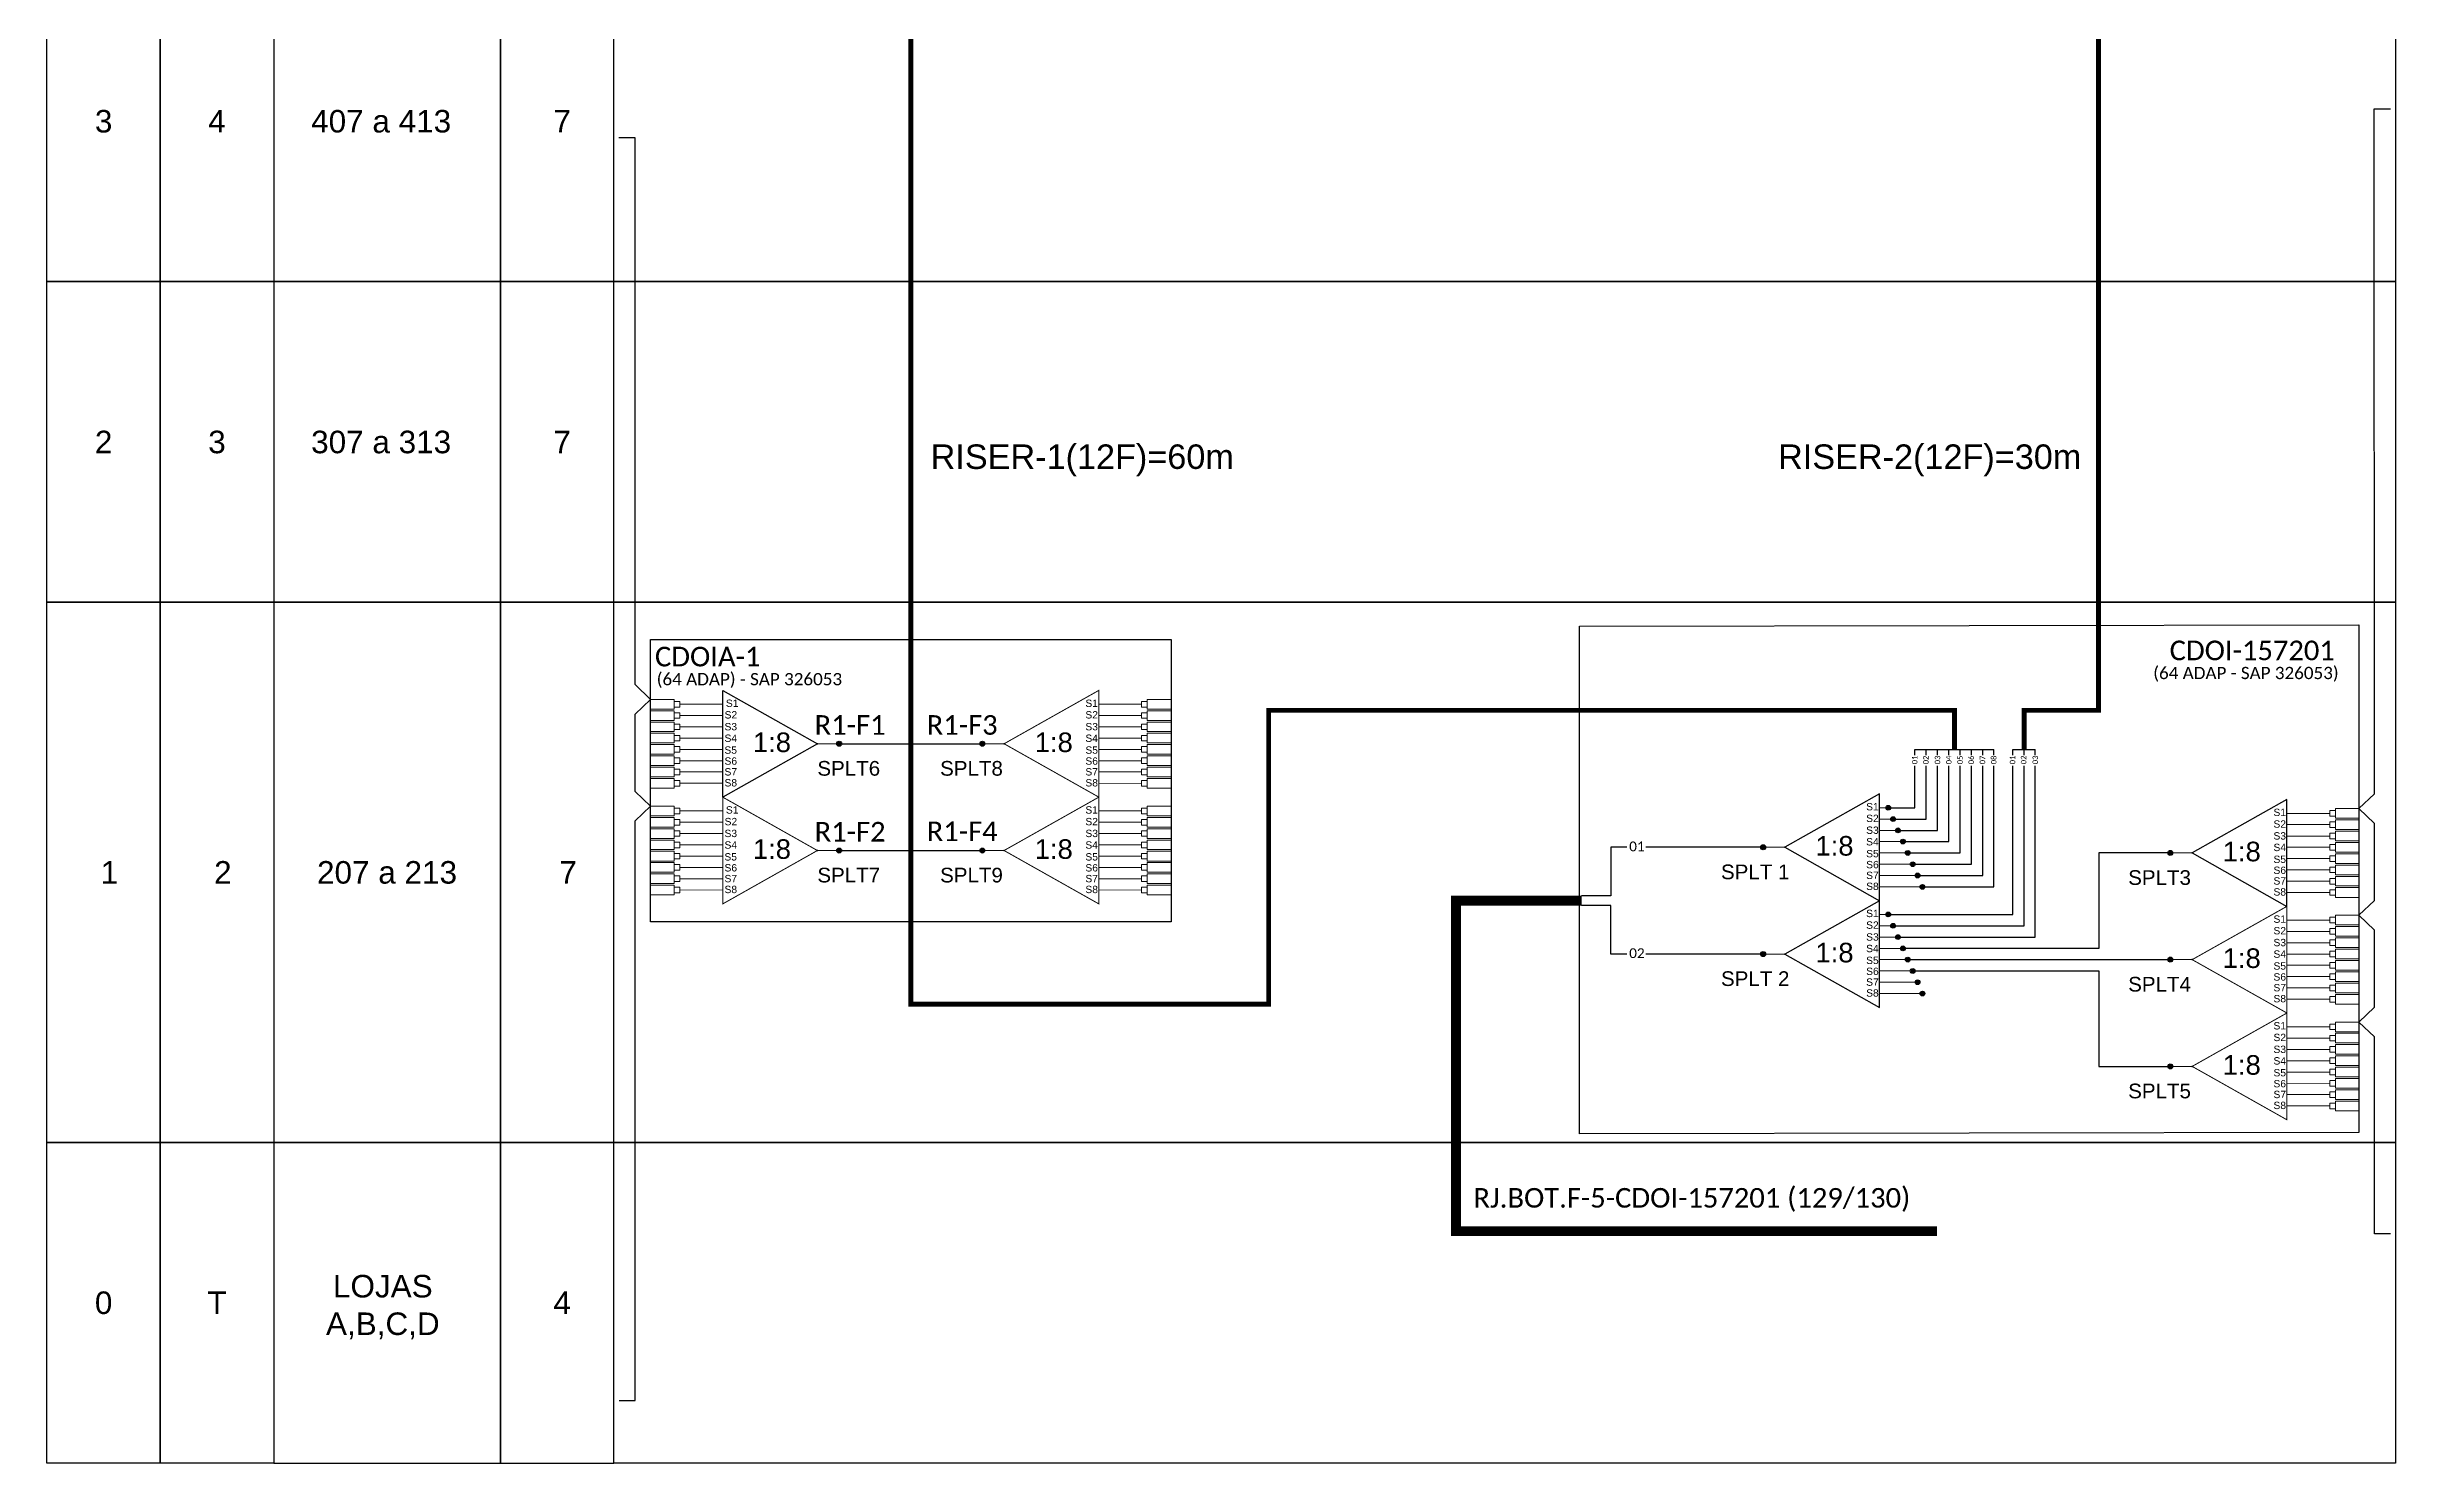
# Model space of a CAD drawing. Header units: inches. Extents: x 54 to 892, y 18 to 612.
# Drawn here: x 503.2 to 742.7, y 170 to 314.6 of the extents above; entities that cross this region are included whole.
import ezdxf
from ezdxf.enums import TextEntityAlignment as Align

# ---------------------------------------------------------------- set-up
doc = ezdxf.new("R2010")
doc.units = ezdxf.units.IN
doc.header["$MEASUREMENT"] = 0
doc.linetypes.add('DASHED', pattern=[0.75, 0.5, -0.25])
doc.styles.add('ARIAL', font='arial.ttf')
doc.styles.add('WMF-Calibri0', font='calibri.ttf')
doc.linetypes.add('RESERVA', pattern='A,0.5,-0.15,["RESERVA",Standard,S=0.18,R=0,X=0,Y=-0.1],-1.3', length=1.95)

msp = doc.modelspace()

# ---------------------------------------------------------------- hatches: boundary and pattern name
h = msp.add_hatch(color=3)
h.dxf.hatch_style = 1
edge = h.paths.add_edge_path()
edge.add_arc((584.06, 243.46), 0.256, 0, 360)
h = msp.add_hatch(color=3)
h.dxf.hatch_style = 1
edge = h.paths.add_edge_path()
edge.add_arc((598.67, 243.46), 0.256, 0, 360)
h = msp.add_hatch(color=3)
h.dxf.hatch_style = 1
edge = h.paths.add_edge_path()
edge.add_arc((691.14, 236.93), 0.242, 0, 360)
h = msp.add_hatch(color=3)
h.dxf.hatch_style = 1
edge = h.paths.add_edge_path()
edge.add_arc((691.64, 235.77), 0.242, 0, 360)
h = msp.add_hatch(color=3)
h.dxf.hatch_style = 1
edge = h.paths.add_edge_path()
edge.add_arc((692.14, 234.62), 0.242, 0, 360)
h = msp.add_hatch(color=3)
h.dxf.hatch_style = 1
edge = h.paths.add_edge_path()
edge.add_arc((584.06, 232.56), 0.256, 0, 360)
h = msp.add_hatch(color=3)
h.dxf.hatch_style = 1
edge = h.paths.add_edge_path()
edge.add_arc((598.67, 232.56), 0.256, 0, 360)
h = msp.add_hatch(color=0)
h.dxf.hatch_style = 1
edge = h.paths.add_edge_path()
edge.add_arc((678.37, 232.89), 0.256, 0, 360)
h = msp.add_hatch(color=3)
h.dxf.hatch_style = 1
edge = h.paths.add_edge_path()
edge.add_arc((692.64, 233.47), 0.242, 0, 360)
h = msp.add_hatch(color=3)
h.dxf.hatch_style = 1
edge = h.paths.add_edge_path()
edge.add_arc((693.14, 232.31), 0.242, 0, 360)
h = msp.add_hatch(color=0)
h.dxf.hatch_style = 1
edge = h.paths.add_edge_path()
edge.add_arc((719.94, 232.31), 0.256, 0, 360)
h = msp.add_hatch(color=3)
h.dxf.hatch_style = 1
edge = h.paths.add_edge_path()
edge.add_arc((693.64, 231.16), 0.242, 0, 360)
h = msp.add_hatch(color=3)
h.dxf.hatch_style = 1
edge = h.paths.add_edge_path()
edge.add_arc((694.14, 230.01), 0.242, 0, 360)
h = msp.add_hatch(color=3)
h.dxf.hatch_style = 1
edge = h.paths.add_edge_path()
edge.add_arc((694.64, 228.85), 0.242, 0, 360)
h = msp.add_hatch(color=3)
h.dxf.hatch_style = 1
edge = h.paths.add_edge_path()
edge.add_arc((691.14, 226.03), 0.242, 0, 360)
h = msp.add_hatch(color=3)
h.dxf.hatch_style = 1
edge = h.paths.add_edge_path()
edge.add_arc((691.64, 224.88), 0.242, 0, 360)
h = msp.add_hatch(color=3)
h.dxf.hatch_style = 1
edge = h.paths.add_edge_path()
edge.add_arc((692.14, 223.72), 0.242, 0, 360)
h = msp.add_hatch(color=3)
h.dxf.hatch_style = 1
edge = h.paths.add_edge_path()
edge.add_arc((692.64, 222.57), 0.242, 0, 360)
h = msp.add_hatch(color=0)
h.dxf.hatch_style = 1
edge = h.paths.add_edge_path()
edge.add_arc((678.37, 221.99), 0.256, 0, 360)
h = msp.add_hatch(color=3)
h.dxf.hatch_style = 1
edge = h.paths.add_edge_path()
edge.add_arc((693.14, 221.42), 0.242, 0, 360)
h = msp.add_hatch(color=3)
h.dxf.hatch_style = 1
edge = h.paths.add_edge_path()
edge.add_arc((693.64, 220.26), 0.242, 0, 360)
h = msp.add_hatch(color=3)
h.dxf.hatch_style = 1
edge = h.paths.add_edge_path()
edge.add_arc((719.94, 221.42), 0.256, 0, 360)
h = msp.add_hatch(color=3)
h.dxf.hatch_style = 1
edge = h.paths.add_edge_path()
edge.add_arc((694.14, 219.11), 0.242, 0, 360)
h = msp.add_hatch(color=3)
h.dxf.hatch_style = 1
edge = h.paths.add_edge_path()
edge.add_arc((694.64, 217.96), 0.242, 0, 360)
h = msp.add_hatch(color=3)
h.dxf.hatch_style = 1
edge = h.paths.add_edge_path()
edge.add_arc((719.94, 210.52), 0.256, 0, 360)

# ---------------------------------------------------------------- linework, layer by layer
at = {"color": 5}
msp.add_line((584.06, 243.46), (591.36, 243.46), dxfattribs=at)
at = {"color": 0}
for points, const_width in [([(697.9, 242.87), (697.9, 246.87), (627.9, 246.87), (627.9, 216.87), (591.36, 216.87), (591.36, 374.43)], 0.5), ([(712.62, 374.43), (712.62, 246.87), (705.01, 246.87), (705.01, 242.87)], 0.5), ([(696.12, 193.69), (647.02, 193.69), (647.02, 227.44), (659.85, 227.44)], 1)]:
    msp.add_lwpolyline(points, dxfattribs=dict(at, const_width=const_width))
for points in [[(503.18, 323.39), (514.75, 323.39), (514.75, 290.64), (503.18, 290.64)], [(514.75, 323.39), (526.33, 323.39), (526.33, 290.64), (514.75, 290.64)], [(549.47, 323.39), (526.33, 323.39), (526.33, 290.64), (549.47, 290.64)], [(561.04, 323.39), (549.47, 323.39), (549.47, 290.64), (561.04, 290.64)], [(561.04, 323.39), (742.94, 323.39), (742.94, 290.64), (561.04, 290.64)], [(503.18, 290.64), (514.75, 290.64), (514.75, 257.9), (503.18, 257.9)], [(514.75, 290.64), (526.33, 290.64), (526.33, 257.9), (514.75, 257.9)], [(549.47, 290.64), (526.33, 290.64), (526.33, 257.9), (549.47, 257.9)], [(561.04, 290.64), (549.47, 290.64), (549.47, 257.9), (561.04, 257.9)], [(561.04, 290.64), (742.94, 290.64), (742.94, 257.9), (561.04, 257.9)], [(503.18, 257.9), (514.75, 257.9), (514.75, 202.76), (503.18, 202.76)], [(514.75, 257.9), (526.33, 257.9), (526.33, 202.76), (514.75, 202.76)], [(549.47, 257.9), (526.33, 257.9), (526.33, 202.76), (549.47, 202.76)], [(561.04, 257.9), (549.47, 257.9), (549.47, 202.76), (561.04, 202.76)], [(561.04, 257.9), (742.94, 257.9), (742.94, 202.76), (561.04, 202.76)], [(503.18, 202.76), (514.75, 202.76), (514.75, 170.02), (503.18, 170.02)], [(514.75, 202.76), (526.33, 202.76), (526.33, 170.02), (514.75, 170.02)], [(549.47, 202.76), (526.33, 202.76), (526.33, 170.02), (549.47, 170.02)], [(561.04, 202.76), (549.47, 202.76), (549.47, 170.02), (561.04, 170.02)], [(561.04, 202.76), (742.94, 202.76), (742.94, 170.02), (561.04, 170.02)]]:
    msp.add_lwpolyline(points, close=True)
at = {"color": 3}
for points in [[(742.42, 193.42), (740.77, 193.42), (740.77, 213.54), (739.2, 215.05), (740.77, 216.56), (740.77, 224.44), (739.2, 225.95), (740.77, 227.45), (740.77, 235.33), (739.2, 236.84), (740.77, 238.35), (740.75, 308.3), (742.41, 308.3)], [(561.58, 176.41), (563.23, 176.41), (563.23, 235.58), (564.8, 237.09), (563.23, 238.6), (563.23, 246.48), (564.8, 247.99), (563.23, 249.5), (563.23, 305.34), (561.57, 305.34)], [(664.47, 232.89), (662.84, 232.89), (662.84, 227.94), (659.84, 227.94)], [(678.37, 232.89), (666.39, 232.89)]]:
    msp.add_lwpolyline(points, dxfattribs=at)
at = {"color": 0}
msp.add_lwpolyline([(564.8, 254.1), (617.93, 254.1), (617.93, 225.27), (564.8, 225.27)], close=True, dxfattribs=at)
at = {"color": 5}
msp.add_lwpolyline([(659.63, 255.45), (739.2, 255.61), (739.2, 203.78), (659.63, 203.62)], close=True, dxfattribs=at)
at = {"color": 3, "lineweight": 0}
for points in [[(567.21, 247.99), (564.8, 247.99)], [(567.21, 247), (564.8, 247)], [(567.21, 246.83), (564.8, 246.83)], [(567.21, 247.99), (567.21, 247)], [(567.21, 246.83), (567.21, 245.85)], [(567.79, 247.49), (572.17, 247.49)], [(615.51, 247.99), (615.51, 247)], [(615.51, 247.99), (617.93, 247.99)], [(615.51, 247), (617.93, 247)], [(615.51, 246.83), (615.51, 245.85)], [(615.51, 246.83), (617.93, 246.83)], [(567.21, 245.85), (564.8, 245.85)], [(567.21, 245.68), (564.8, 245.68)], [(567.21, 244.7), (564.8, 244.7)], [(567.21, 244.53), (564.8, 244.53)], [(567.21, 245.68), (567.21, 244.7)], [(567.21, 244.53), (567.21, 243.54)], [(572.17, 246.34), (567.79, 246.34)], [(572.17, 245.19), (567.79, 245.19)], [(615.51, 245.85), (617.93, 245.85)], [(615.51, 245.68), (615.51, 244.7)], [(615.51, 245.68), (617.93, 245.68)], [(615.51, 244.7), (617.93, 244.7)], [(615.51, 244.53), (615.51, 243.54)], [(615.51, 244.53), (617.93, 244.53)], [(567.21, 243.54), (564.8, 243.54)], [(567.21, 243.38), (564.8, 243.38)], [(567.21, 242.39), (564.8, 242.39)], [(567.21, 242.22), (564.8, 242.22)], [(567.21, 243.38), (567.21, 242.39)], [(567.21, 242.22), (567.21, 241.24)], [(572.17, 244.04), (567.79, 244.04)], [(572.17, 242.88), (567.79, 242.88)], [(615.51, 243.54), (617.93, 243.54)], [(615.51, 243.38), (615.51, 242.39)], [(615.51, 243.38), (617.93, 243.38)], [(615.51, 242.39), (617.93, 242.39)], [(615.51, 242.22), (615.51, 241.24)], [(615.51, 242.22), (617.93, 242.22)], [(567.21, 241.24), (564.8, 241.24)], [(567.21, 241.07), (564.8, 241.07)], [(567.21, 240.08), (564.8, 240.08)], [(567.21, 239.92), (564.8, 239.92)], [(567.21, 241.07), (567.21, 240.08)], [(567.21, 239.92), (567.21, 238.93)], [(572.17, 241.73), (567.79, 241.73)], [(572.17, 240.58), (567.79, 240.58)], [(615.51, 241.24), (617.93, 241.24)], [(615.51, 241.07), (615.51, 240.08)], [(615.51, 241.07), (617.93, 241.07)], [(615.51, 240.08), (617.93, 240.08)], [(615.51, 239.92), (615.51, 238.93)], [(615.51, 239.92), (617.93, 239.92)], [(567.21, 238.93), (564.8, 238.93)], [(572.17, 239.42), (567.79, 239.42)], [(615.51, 238.93), (617.93, 238.93)], [(567.21, 237.09), (564.8, 237.09)], [(567.21, 236.1), (564.8, 236.1)], [(567.21, 235.94), (564.8, 235.94)], [(567.21, 234.95), (564.8, 234.95)], [(567.21, 234.78), (564.8, 234.78)], [(567.21, 237.09), (567.21, 236.1)], [(567.21, 235.94), (567.21, 234.95)], [(567.21, 234.78), (567.21, 233.8)], [(615.51, 237.09), (615.51, 236.1)], [(615.51, 237.09), (617.93, 237.09)], [(615.51, 236.1), (617.93, 236.1)], [(615.51, 235.94), (615.51, 234.95)], [(615.51, 235.94), (617.93, 235.94)], [(615.51, 234.95), (617.93, 234.95)], [(615.51, 234.78), (615.51, 233.8)], [(615.51, 234.78), (617.93, 234.78)], [(736.21, 236.35), (731.84, 236.35)], [(731.84, 235.2), (736.21, 235.2)], [(736.79, 236.84), (736.79, 235.86)], [(736.79, 236.84), (739.2, 236.84)], [(736.79, 235.86), (739.2, 235.86)], [(736.79, 235.69), (736.79, 234.7)], [(736.79, 235.69), (739.2, 235.69)], [(567.21, 233.8), (564.8, 233.8)], [(567.21, 233.63), (564.8, 233.63)], [(567.21, 232.65), (564.8, 232.65)], [(567.21, 232.48), (564.8, 232.48)], [(567.21, 233.63), (567.21, 232.65)], [(567.21, 232.48), (567.21, 231.49)], [(615.51, 233.8), (617.93, 233.8)], [(615.51, 233.63), (615.51, 232.65)], [(615.51, 233.63), (617.93, 233.63)], [(615.51, 232.65), (617.93, 232.65)], [(615.51, 232.48), (615.51, 231.49)], [(615.51, 232.48), (617.93, 232.48)], [(731.84, 234.04), (736.21, 234.04)], [(731.84, 232.89), (736.21, 232.89)], [(736.79, 234.7), (739.2, 234.7)], [(736.79, 234.54), (736.79, 233.55)], [(736.79, 234.54), (739.2, 234.54)], [(736.79, 233.55), (739.2, 233.55)], [(736.79, 233.38), (736.79, 232.4)], [(736.79, 233.38), (739.2, 233.38)], [(736.79, 232.4), (739.2, 232.4)], [(567.21, 231.49), (564.8, 231.49)], [(567.21, 231.33), (564.8, 231.33)], [(567.21, 230.34), (564.8, 230.34)], [(567.21, 230.17), (564.8, 230.17)], [(567.21, 231.33), (567.21, 230.34)], [(567.21, 230.17), (567.21, 229.19)], [(615.51, 231.49), (617.93, 231.49)], [(615.51, 231.33), (615.51, 230.34)], [(615.51, 231.33), (617.93, 231.33)], [(615.51, 230.34), (617.93, 230.34)], [(615.51, 230.17), (615.51, 229.19)], [(615.51, 230.17), (617.93, 230.17)], [(731.84, 231.74), (736.21, 231.74)], [(731.84, 230.58), (736.21, 230.58)], [(736.79, 232.23), (736.79, 231.24)], [(736.79, 232.23), (739.2, 232.23)], [(736.79, 231.24), (739.2, 231.24)], [(736.79, 231.08), (736.79, 230.09)], [(736.79, 231.08), (739.2, 231.08)], [(736.79, 230.09), (739.2, 230.09)], [(736.79, 229.92), (736.79, 228.94)], [(736.79, 229.92), (739.2, 229.92)], [(567.21, 229.19), (564.8, 229.19)], [(567.21, 229.02), (564.8, 229.02)], [(567.21, 228.03), (564.8, 228.03)], [(567.21, 229.02), (567.21, 228.03)], [(615.51, 229.19), (617.93, 229.19)], [(615.51, 229.02), (615.51, 228.03)], [(615.51, 229.02), (617.93, 229.02)], [(615.51, 228.03), (617.93, 228.03)], [(731.84, 229.43), (736.21, 229.43)], [(731.84, 228.28), (736.21, 228.28)], [(736.79, 228.94), (739.2, 228.94)], [(736.79, 228.77), (736.79, 227.78)], [(736.79, 228.77), (739.2, 228.77)], [(736.79, 227.78), (739.2, 227.78)], [(736.79, 225.95), (736.79, 224.96)], [(736.79, 225.95), (739.2, 225.95)], [(736.79, 224.96), (739.2, 224.96)], [(736.79, 224.79), (736.79, 223.81)], [(736.79, 224.79), (739.2, 224.79)], [(736.79, 223.81), (739.2, 223.81)], [(736.79, 223.64), (736.79, 222.65)], [(736.79, 223.64), (739.2, 223.64)], [(736.79, 222.65), (739.2, 222.65)], [(736.79, 222.49), (736.79, 221.5)], [(736.79, 222.49), (739.2, 222.49)], [(736.79, 221.5), (739.2, 221.5)], [(736.79, 221.33), (736.79, 220.35)], [(736.79, 221.33), (739.2, 221.33)], [(736.79, 220.35), (739.2, 220.35)], [(736.79, 220.18), (736.79, 219.19)], [(736.79, 220.18), (739.2, 220.18)], [(736.79, 219.19), (739.2, 219.19)], [(736.79, 219.03), (736.79, 218.04)], [(736.79, 219.03), (739.2, 219.03)], [(736.79, 218.04), (739.2, 218.04)], [(736.79, 217.87), (736.79, 216.89)], [(736.79, 217.87), (739.2, 217.87)], [(736.79, 216.89), (739.2, 216.89)], [(736.79, 215.05), (736.79, 214.06)], [(736.79, 215.05), (739.2, 215.05)], [(736.79, 214.06), (739.2, 214.06)], [(736.79, 213.9), (736.79, 212.91)], [(736.79, 213.9), (739.2, 213.9)], [(736.79, 212.91), (739.2, 212.91)], [(736.79, 212.74), (736.79, 211.76)], [(736.79, 212.74), (739.2, 212.74)], [(736.79, 211.76), (739.2, 211.76)], [(736.79, 211.59), (736.79, 210.6)], [(736.79, 211.59), (739.2, 211.59)], [(736.79, 210.6), (739.2, 210.6)], [(736.79, 210.44), (736.79, 209.45)], [(736.79, 210.44), (739.2, 210.44)], [(736.79, 209.45), (739.2, 209.45)], [(736.79, 209.28), (736.79, 208.3)], [(736.79, 209.28), (739.2, 209.28)], [(736.79, 208.3), (739.2, 208.3)], [(736.79, 208.13), (736.79, 207.14)], [(736.79, 208.13), (739.2, 208.13)], [(736.79, 207.14), (739.2, 207.14)], [(736.79, 206.98), (736.79, 205.99)], [(736.79, 206.98), (739.2, 206.98)], [(736.79, 205.99), (739.2, 205.99)]]:
    msp.add_lwpolyline(points, dxfattribs=at)
for points in [[(567.79, 247.78), (567.21, 247.78), (567.21, 247.21), (567.79, 247.21)], [(614.93, 247.78), (615.51, 247.78), (615.51, 247.21), (614.93, 247.21)], [(567.79, 246.63), (567.21, 246.63), (567.21, 246.06), (567.79, 246.06)], [(567.79, 245.47), (567.21, 245.47), (567.21, 244.9), (567.79, 244.9)], [(567.79, 244.32), (567.21, 244.32), (567.21, 243.75), (567.79, 243.75)], [(614.93, 246.63), (615.51, 246.63), (615.51, 246.06), (614.93, 246.06)], [(614.93, 245.47), (615.51, 245.47), (615.51, 244.9), (614.93, 244.9)], [(614.93, 244.32), (615.51, 244.32), (615.51, 243.75), (614.93, 243.75)], [(567.79, 243.17), (567.21, 243.17), (567.21, 242.6), (567.79, 242.6)], [(567.79, 242.02), (567.21, 242.02), (567.21, 241.44), (567.79, 241.44)], [(614.93, 243.17), (615.51, 243.17), (615.51, 242.6), (614.93, 242.6)], [(614.93, 242.02), (615.51, 242.02), (615.51, 241.44), (614.93, 241.44)], [(567.79, 240.86), (567.21, 240.86), (567.21, 240.29), (567.79, 240.29)], [(567.79, 239.71), (567.21, 239.71), (567.21, 239.14), (567.79, 239.14)], [(614.93, 240.86), (615.51, 240.86), (615.51, 240.29), (614.93, 240.29)], [(614.93, 239.71), (615.51, 239.71), (615.51, 239.14), (614.93, 239.14)], [(567.79, 236.88), (567.21, 236.88), (567.21, 236.31), (567.79, 236.31)], [(567.79, 235.73), (567.21, 235.73), (567.21, 235.16), (567.79, 235.16)], [(614.93, 236.88), (615.51, 236.88), (615.51, 236.31), (614.93, 236.31)], [(614.93, 235.73), (615.51, 235.73), (615.51, 235.16), (614.93, 235.16)], [(736.21, 236.64), (736.79, 236.64), (736.79, 236.06), (736.21, 236.06)], [(736.21, 235.48), (736.79, 235.48), (736.79, 234.91), (736.21, 234.91)], [(567.79, 234.58), (567.21, 234.58), (567.21, 234.01), (567.79, 234.01)], [(567.79, 233.42), (567.21, 233.42), (567.21, 232.85), (567.79, 232.85)], [(614.93, 234.58), (615.51, 234.58), (615.51, 234.01), (614.93, 234.01)], [(614.93, 233.42), (615.51, 233.42), (615.51, 232.85), (614.93, 232.85)], [(736.21, 234.33), (736.79, 234.33), (736.79, 233.76), (736.21, 233.76)], [(736.21, 233.18), (736.79, 233.18), (736.79, 232.6), (736.21, 232.6)], [(567.79, 232.27), (567.21, 232.27), (567.21, 231.7), (567.79, 231.7)], [(567.79, 231.12), (567.21, 231.12), (567.21, 230.55), (567.79, 230.55)], [(567.79, 229.97), (567.21, 229.97), (567.21, 229.39), (567.79, 229.39)], [(614.93, 232.27), (615.51, 232.27), (615.51, 231.7), (614.93, 231.7)], [(614.93, 231.12), (615.51, 231.12), (615.51, 230.55), (614.93, 230.55)], [(614.93, 229.97), (615.51, 229.97), (615.51, 229.39), (614.93, 229.39)], [(736.21, 232.02), (736.79, 232.02), (736.79, 231.45), (736.21, 231.45)], [(736.21, 230.87), (736.79, 230.87), (736.79, 230.3), (736.21, 230.3)], [(567.79, 228.81), (567.21, 228.81), (567.21, 228.24), (567.79, 228.24)], [(614.93, 228.81), (615.51, 228.81), (615.51, 228.24), (614.93, 228.24)], [(736.21, 229.72), (736.79, 229.72), (736.79, 229.14), (736.21, 229.14)], [(736.21, 228.56), (736.79, 228.56), (736.79, 227.99), (736.21, 227.99)], [(736.21, 225.74), (736.79, 225.74), (736.79, 225.17), (736.21, 225.17)], [(736.21, 224.59), (736.79, 224.59), (736.79, 224.01), (736.21, 224.01)], [(736.21, 223.43), (736.79, 223.43), (736.79, 222.86), (736.21, 222.86)], [(736.21, 222.28), (736.79, 222.28), (736.79, 221.71), (736.21, 221.71)], [(736.21, 221.13), (736.79, 221.13), (736.79, 220.55), (736.21, 220.55)], [(736.21, 219.97), (736.79, 219.97), (736.79, 219.4), (736.21, 219.4)], [(736.21, 218.82), (736.79, 218.82), (736.79, 218.25), (736.21, 218.25)], [(736.21, 217.67), (736.79, 217.67), (736.79, 217.09), (736.21, 217.09)], [(736.21, 214.84), (736.79, 214.84), (736.79, 214.27), (736.21, 214.27)], [(736.21, 213.69), (736.79, 213.69), (736.79, 213.12), (736.21, 213.12)], [(736.21, 212.54), (736.79, 212.54), (736.79, 211.96), (736.21, 211.96)], [(736.21, 211.38), (736.79, 211.38), (736.79, 210.81), (736.21, 210.81)], [(736.21, 210.23), (736.79, 210.23), (736.79, 209.66), (736.21, 209.66)], [(736.21, 209.08), (736.79, 209.08), (736.79, 208.5), (736.21, 208.5)], [(736.21, 207.92), (736.79, 207.92), (736.79, 207.35), (736.21, 207.35)], [(736.21, 206.77), (736.79, 206.77), (736.79, 206.2), (736.21, 206.2)]]:
    msp.add_lwpolyline(points, close=True, dxfattribs=at)
at = {"color": 0}
for points in [[(572.17, 248.91), (581.83, 243.46), (572.17, 238.01), (572.17, 248.91)], [(731.84, 237.76), (722.17, 232.31), (731.84, 226.86), (731.84, 237.76)]]:
    msp.add_lwpolyline(points, dxfattribs=at)
at = {"color": 30, "linetype": 'DASHED', "ltscale": 2.5, "const_width": 0.1}
for points in [[(610.56, 248.91), (600.89, 243.46), (610.56, 238.01), (610.56, 248.91)], [(572.17, 238.01), (581.83, 232.56), (572.17, 227.11), (572.17, 238.01)], [(610.56, 238.01), (600.89, 232.56), (610.56, 227.11), (610.56, 238.01)]]:
    msp.add_lwpolyline(points, dxfattribs=at)
at = {"color": 30, "linetype": 'DASHED', "lineweight": 0, "ltscale": 2.5, "const_width": 0.1}
for points in [[(614.93, 247.49), (610.56, 247.49)], [(610.56, 246.34), (614.93, 246.34)], [(610.56, 245.19), (614.93, 245.19)], [(600.89, 243.46), (598.67, 243.46)], [(610.56, 244.04), (614.93, 244.04)], [(610.56, 242.88), (614.93, 242.88)], [(610.56, 241.73), (614.93, 241.73)], [(610.56, 240.58), (614.93, 240.58)], [(610.56, 239.42), (614.93, 239.42)], [(567.79, 236.6), (572.17, 236.6)], [(572.17, 235.44), (567.79, 235.44)], [(614.93, 236.6), (610.56, 236.6)], [(610.56, 235.44), (614.93, 235.44)], [(572.17, 234.29), (567.79, 234.29)], [(572.17, 233.14), (567.79, 233.14)], [(581.83, 232.56), (584.06, 232.56)], [(600.89, 232.56), (598.67, 232.56)], [(610.56, 234.29), (614.93, 234.29)], [(610.56, 233.14), (614.93, 233.14)], [(572.17, 231.99), (567.79, 231.99)], [(572.17, 230.83), (567.79, 230.83)], [(610.56, 231.99), (614.93, 231.99)], [(610.56, 230.83), (614.93, 230.83)], [(572.17, 229.68), (567.79, 229.68)], [(572.17, 228.53), (567.79, 228.53)], [(610.56, 229.68), (614.93, 229.68)], [(610.56, 228.53), (614.93, 228.53)]]:
    msp.add_lwpolyline(points, dxfattribs=at)
at = {"color": 0, "lineweight": 0}
for points in [[(581.83, 243.46), (584.06, 243.46)], [(722.17, 232.31), (719.94, 232.31)]]:
    msp.add_lwpolyline(points, dxfattribs=at)
at = {"color": 8, "linetype": 'RESERVA', "ltscale": 3}
for points in [[(591.36, 243.46), (598.67, 243.46)], [(584.06, 232.56), (591.36, 232.56)], [(591.36, 232.56), (598.67, 232.56)]]:
    msp.add_lwpolyline(points, dxfattribs=at)
at = {"color": 5}
for points in [[(693.87, 242.31), (693.87, 242.87)], [(693.87, 242.87), (701.94, 242.87)], [(695.02, 242.31), (695.02, 242.87)], [(696.18, 242.31), (696.18, 242.87)], [(697.33, 242.31), (697.33, 242.87)], [(698.48, 242.31), (698.48, 242.87)], [(699.64, 242.31), (699.64, 242.87)], [(700.79, 242.31), (700.79, 242.87)], [(701.94, 242.31), (701.94, 242.87)], [(691.14, 236.93), (693.87, 236.93), (693.87, 241.2)], [(693.14, 232.31), (698.48, 232.31), (698.48, 241.2)], [(690.26, 238.34), (680.6, 232.89), (690.26, 227.44), (690.26, 238.34)], [(690.26, 227.44), (680.6, 221.99), (690.26, 216.54), (690.26, 227.44)]]:
    msp.add_lwpolyline(points, dxfattribs=at)
at = {"color": 6}
for points in [[(703.85, 242.31), (703.85, 242.87)], [(703.85, 242.87), (706.16, 242.87)], [(691.38, 226.03), (703.85, 226.03), (703.85, 241.2)]]:
    msp.add_lwpolyline(points, dxfattribs=at)
at = {"color": 8, "linetype": 'RESERVA', "ltscale": 2.5}
for points in [[(705.01, 242.31), (705.01, 242.87)], [(706.16, 242.31), (706.16, 242.87)], [(691.64, 235.77), (695.02, 235.77), (695.02, 241.2)], [(691.88, 224.88), (705.01, 224.88), (705.01, 241.2)], [(692.14, 234.62), (696.18, 234.62), (696.18, 241.2)], [(692.38, 223.72), (706.16, 223.72), (706.16, 241.2)], [(692.64, 233.47), (697.33, 233.47), (697.33, 241.2)], [(693.64, 231.16), (699.64, 231.16), (699.64, 241.2)], [(694.14, 230.01), (700.79, 230.01), (700.79, 241.2)]]:
    msp.add_lwpolyline(points, dxfattribs=at)
at = {"color": 8}
msp.add_lwpolyline([(694.64, 228.85), (701.94, 228.85), (701.94, 241.2)], dxfattribs=at)
at = {"color": 7, "lineweight": 0}
for points in [[(691.14, 236.93), (690.26, 236.93)], [(690.26, 235.77), (691.64, 235.77)], [(690.26, 234.62), (692.14, 234.62)], [(690.26, 233.47), (692.64, 233.47)], [(690.26, 232.31), (693.14, 232.31)], [(690.26, 231.16), (693.64, 231.16)], [(690.26, 230.01), (694.14, 230.01)], [(690.26, 228.85), (694.64, 228.85)], [(691.14, 226.03), (690.26, 226.03)], [(690.26, 224.88), (691.64, 224.88)], [(690.26, 223.72), (692.14, 223.72)], [(690.26, 222.57), (692.64, 222.57)], [(690.26, 221.42), (693.14, 221.42)], [(690.26, 220.26), (693.64, 220.26)], [(690.26, 219.11), (694.14, 219.11)], [(690.26, 217.96), (694.64, 217.96)]]:
    msp.add_lwpolyline(points, dxfattribs=at)
at = {"color": 5, "lineweight": 0}
for points in [[(680.6, 232.89), (678.37, 232.89)], [(680.6, 221.99), (678.37, 221.99)]]:
    msp.add_lwpolyline(points, dxfattribs=at)
at = {"color": 7}
for points in [[(719.94, 232.31), (712.64, 232.31), (712.64, 222.57), (692.64, 222.57)], [(693.64, 220.26), (712.64, 220.26), (712.64, 210.52), (719.94, 210.52)]]:
    msp.add_lwpolyline(points, dxfattribs=at)
at = {"color": 2}
for points in [[(664.47, 221.99), (662.84, 221.99), (662.84, 226.95), (659.84, 226.95)], [(678.37, 221.99), (666.39, 221.99)]]:
    msp.add_lwpolyline(points, dxfattribs=at)
at = {"color": 1, "ltscale": 2.5, "const_width": 0.1}
for points in [[(731.84, 226.86), (722.17, 221.42), (731.84, 215.97), (731.84, 226.86)], [(731.84, 215.97), (722.17, 210.52), (731.84, 205.07), (731.84, 215.97)]]:
    msp.add_lwpolyline(points, dxfattribs=at)
at = {"color": 1, "lineweight": 0, "ltscale": 2.5, "const_width": 0.1}
for points in [[(736.21, 225.45), (731.84, 225.45)], [(731.84, 224.3), (736.21, 224.3)], [(731.84, 223.15), (736.21, 223.15)], [(722.17, 221.42), (719.94, 221.42)], [(731.84, 221.99), (736.21, 221.99)], [(731.84, 220.84), (736.21, 220.84)], [(731.84, 219.69), (736.21, 219.69)], [(731.84, 218.53), (736.21, 218.53)], [(731.84, 217.38), (736.21, 217.38)], [(736.21, 214.56), (731.84, 214.56)], [(731.84, 213.4), (736.21, 213.4)], [(731.84, 212.25), (736.21, 212.25)], [(731.84, 211.1), (736.21, 211.1)], [(722.17, 210.52), (719.94, 210.52)], [(731.84, 209.94), (736.21, 209.94)], [(731.84, 208.79), (736.21, 208.79)], [(731.84, 207.64), (736.21, 207.64)], [(731.84, 206.48), (736.21, 206.48)]]:
    msp.add_lwpolyline(points, dxfattribs=at)
at = {"color": 7, "linetype": 'Continuous', "ltscale": 3}
msp.add_lwpolyline([(693.14, 221.42), (719.94, 221.42)], dxfattribs=at)
at = {"color": 3}
for centre, radius in [((584.06, 243.46), 0.256), ((598.67, 243.46), 0.256), ((691.14, 236.93), 0.242), ((691.64, 235.77), 0.242), ((692.14, 234.62), 0.242), ((584.06, 232.56), 0.256), ((598.67, 232.56), 0.256), ((692.64, 233.47), 0.242), ((693.14, 232.31), 0.242), ((693.64, 231.16), 0.242), ((694.14, 230.01), 0.242), ((694.64, 228.85), 0.242), ((691.14, 226.03), 0.242), ((691.64, 224.88), 0.242), ((692.14, 223.72), 0.242), ((692.64, 222.57), 0.242), ((693.14, 221.42), 0.242), ((693.64, 220.26), 0.242), ((719.94, 221.42), 0.256), ((694.14, 219.11), 0.242), ((694.64, 217.96), 0.242), ((719.94, 210.52), 0.256)]:
    msp.add_circle(centre, radius, dxfattribs=at)
at = {"color": 0}
for centre in [(678.37, 232.89), (719.94, 232.31), (678.37, 221.99)]:
    msp.add_circle(centre, 0.256, dxfattribs=at)
for p in [(581.83, 243.46), (600.89, 243.46), (581.83, 232.56), (600.89, 232.56), (722.17, 232.31)]:
    msp.add_point(p)
at = {"color": 5}
for p in [(680.6, 232.89), (680.6, 221.99)]:
    msp.add_point(p, dxfattribs=at)
at = {"color": 1}
for p in [(722.17, 221.42), (722.17, 210.52)]:
    msp.add_point(p, dxfattribs=at)

# ---------------------------------------------------------------- texts
at = {"style": 'ARIAL'}
for s, p in [('3', (508.97, 307.02)), ('4', (520.54, 307.02)), ('407 a 413', (537.3, 307.02)), ('7', (555.78, 307.02)), ('2', (508.97, 274.27)), ('3', (520.54, 274.27)), ('307 a 313', (537.3, 274.27)), ('7', (555.78, 274.27)), ('1', (509.56, 230.33)), ('2', (521.14, 230.33)), ('207 a 213', (537.9, 230.33)), ('7', (556.38, 230.33)), ('0', (508.97, 186.39)), ('T', (520.54, 186.39)), ('4', (555.78, 186.39))]:
    msp.add_text(s, height=2.3, dxfattribs=at).set_placement(p, align=Align.MIDDLE_CENTER)
at = {"color": 0}
for s, height, style, p in [('RISER-1(12F)=60m', 2.5, 'ARIAL', (593.39, 271.52)), ('RISER-2(12F)=30m', 2.5, 'ARIAL', (679.9, 271.52)), ('CDOIA-1', 2, 'WMF-Calibri0', (565.25, 251.36)), ('S2', 0.75, 'ARIAL', (572.36, 246.04)), ('S1', 0.75, 'ARIAL', (572.49, 247.22)), ('S3', 0.75, 'ARIAL', (572.35, 244.83)), ('S4', 0.75, 'ARIAL', (572.35, 243.65)), ('1:8', 2, 'ARIAL', (575.25, 242.61)), ('S5', 0.75, 'ARIAL', (572.34, 242.44)), ('S6', 0.75, 'ARIAL', (572.35, 241.32)), ('S8', 0.75, 'ARIAL', (572.35, 239.1)), ('S7', 0.75, 'ARIAL', (572.35, 240.22)), ('S1', 0.75, 'ARIAL', (730.47, 236.08)), ('S2', 0.75, 'ARIAL', (730.47, 234.89)), ('1:8', 2, 'ARIAL', (725.29, 231.46)), ('S3', 0.75, 'ARIAL', (730.47, 233.68)), ('S4', 0.75, 'ARIAL', (730.47, 232.5)), ('S5', 0.75, 'ARIAL', (730.47, 231.29)), ('S6', 0.75, 'ARIAL', (730.47, 230.17)), ('S7', 0.75, 'ARIAL', (730.47, 229.08)), ('S8', 0.75, 'ARIAL', (730.47, 227.96)), ('RJ.BOT.F-5-CDOI-157201 (129/130)', 2, 'WMF-Calibri0', (648.8, 196.1))]:
    msp.add_text(s, height=height, dxfattribs=dict(at, style=style)).set_placement(p)
at = {"color": 5}
for s, height, style, p in [('CDOI-157201', 2, 'WMF-Calibri0', (719.87, 251.99)), ('R1-F1', 2, 'WMF-Calibri0', (581.55, 244.38)), ('R1-F3', 2, 'WMF-Calibri0', (592.99, 244.38)), ('S1', 0.75, 'ARIAL', (688.89, 236.66)), ('R1-F2', 2, 'WMF-Calibri0', (581.55, 233.48)), ('R1-F4', 2, 'WMF-Calibri0', (592.99, 233.52)), ('S2', 0.75, 'ARIAL', (688.89, 235.47)), ('S3', 0.75, 'ARIAL', (688.89, 234.26)), ('1:8', 2, 'ARIAL', (683.72, 232.04)), ('S4', 0.75, 'ARIAL', (688.89, 233.08)), ('S5', 0.75, 'ARIAL', (688.89, 231.87)), ('S6', 0.75, 'ARIAL', (688.89, 230.75)), ('S7', 0.75, 'ARIAL', (688.89, 229.65)), ('S8', 0.75, 'ARIAL', (688.89, 228.53)), ('S1', 0.75, 'ARIAL', (688.89, 225.76)), ('S2', 0.75, 'ARIAL', (688.89, 224.57)), ('1:8', 2, 'ARIAL', (683.72, 221.14)), ('S3', 0.75, 'ARIAL', (688.89, 223.36)), ('S4', 0.75, 'ARIAL', (688.89, 222.18)), ('S5', 0.75, 'ARIAL', (688.89, 220.97)), ('S6', 0.75, 'ARIAL', (688.89, 219.85)), ('S7', 0.75, 'ARIAL', (688.89, 218.75)), ('S8', 0.75, 'ARIAL', (688.89, 217.64))]:
    msp.add_text(s, height=height, dxfattribs=dict(at, style=style)).set_placement(p)
at = {"color": 5, "style": 'WMF-Calibri0'}
msp.add_text('(64 ADAP - SAP 326053)', height=1.25, dxfattribs=at).set_placement((727.66, 250.06), align=Align.CENTER)
at = {"color": 0, "style": 'WMF-Calibri0'}
msp.add_text('(64 ADAP) - SAP 326053', height=1.25, dxfattribs=at).set_placement((574.89, 249.43), align=Align.CENTER)
at = {"color": 30, "style": 'ARIAL'}
for s, height, p in [('S1', 0.75, (609.19, 247.22)), ('S2', 0.75, (609.19, 246.04)), ('1:8', 2, (604.02, 242.61)), ('S3', 0.75, (609.19, 244.83)), ('S4', 0.75, (609.19, 243.65)), ('S5', 0.75, (609.19, 242.44)), ('S6', 0.75, (609.19, 241.32)), ('S7', 0.75, (609.19, 240.22)), ('S8', 0.75, (609.19, 239.1)), ('S2', 0.75, (572.36, 235.14)), ('S1', 0.75, (572.49, 236.33)), ('S1', 0.75, (609.19, 236.33)), ('S2', 0.75, (609.19, 235.14)), ('S3', 0.75, (572.35, 233.93)), ('S4', 0.75, (572.35, 232.75)), ('1:8', 2, (575.25, 231.71)), ('1:8', 2, (604.02, 231.71)), ('S3', 0.75, (609.19, 233.93)), ('S4', 0.75, (609.19, 232.75)), ('S5', 0.75, (572.34, 231.54)), ('S6', 0.75, (572.35, 230.42)), ('S7', 0.75, (572.35, 229.32)), ('S5', 0.75, (609.19, 231.54)), ('S6', 0.75, (609.19, 230.42)), ('S7', 0.75, (609.19, 229.32)), ('S8', 0.75, (572.35, 228.21)), ('S8', 0.75, (609.19, 228.21))]:
    msp.add_text(s, height=height, dxfattribs=at).set_placement(p)
at = {"style": 'WMF-Calibri0'}
for s, p in [('01', (694.12, 241.37)), ('02', (695.26, 241.37)), ('03', (696.45, 241.37)), ('04', (697.6, 241.37)), ('05', (698.75, 241.37)), ('06', (699.89, 241.37)), ('07', (701.04, 241.37)), ('08', (702.19, 241.37)), ('01', (704.11, 241.37)), ('02', (705.24, 241.37)), ('03', (706.43, 241.37))]:
    msp.add_text(s, height=0.556, rotation=90, dxfattribs=at).set_placement(p)
for s, height, style, p in [('SPLT6', 1.5, 'ARIAL', (581.83, 240.2)), ('SPLT8', 1.5, 'ARIAL', (594.36, 240.2)), ('01', 1, 'WMF-Calibri0', (664.7, 232.48)), ('SPLT7', 1.5, 'ARIAL', (581.83, 229.3)), ('SPLT9', 1.5, 'ARIAL', (594.36, 229.3)), ('SPLT 1', 1.5, 'ARIAL', (674.07, 229.63)), ('SPLT3', 1.5, 'ARIAL', (715.64, 229.05)), ('02', 1, 'WMF-Calibri0', (664.7, 221.58)), ('SPLT 2', 1.5, 'ARIAL', (674.07, 218.73)), ('SPLT4', 1.5, 'ARIAL', (715.64, 218.16)), ('SPLT5', 1.5, 'ARIAL', (715.64, 207.26))]:
    msp.add_text(s, height=height, dxfattribs=dict(style=style)).set_placement(p)
at = {"color": 1, "style": 'ARIAL'}
for s, height, p in [('S1', 0.75, (730.47, 225.18)), ('S2', 0.75, (730.47, 224)), ('S3', 0.75, (730.47, 222.79)), ('1:8', 2, (725.29, 220.57)), ('S4', 0.75, (730.47, 221.61)), ('S5', 0.75, (730.47, 220.4)), ('S6', 0.75, (730.47, 219.28)), ('S7', 0.75, (730.47, 218.18)), ('S8', 0.75, (730.47, 217.06)), ('S1', 0.75, (730.47, 214.29)), ('S2', 0.75, (730.47, 213.1)), ('1:8', 2, (725.29, 209.67)), ('S3', 0.75, (730.47, 211.89)), ('S4', 0.75, (730.47, 210.71)), ('S5', 0.75, (730.47, 209.5)), ('S6', 0.75, (730.47, 208.38)), ('S7', 0.75, (730.47, 207.28)), ('S8', 0.75, (730.47, 206.16))]:
    msp.add_text(s, height=height, dxfattribs=at).set_placement(p)
at = {"insert": (537.47, 185.95), "char_height": 2.3, "width": 22.533, "attachment_point": 5, "style": 'ARIAL'}
msp.add_mtext('LOJAS \\PA,B,C,D ', dxfattribs=at)

doc.saveas('drawing.dxf')
